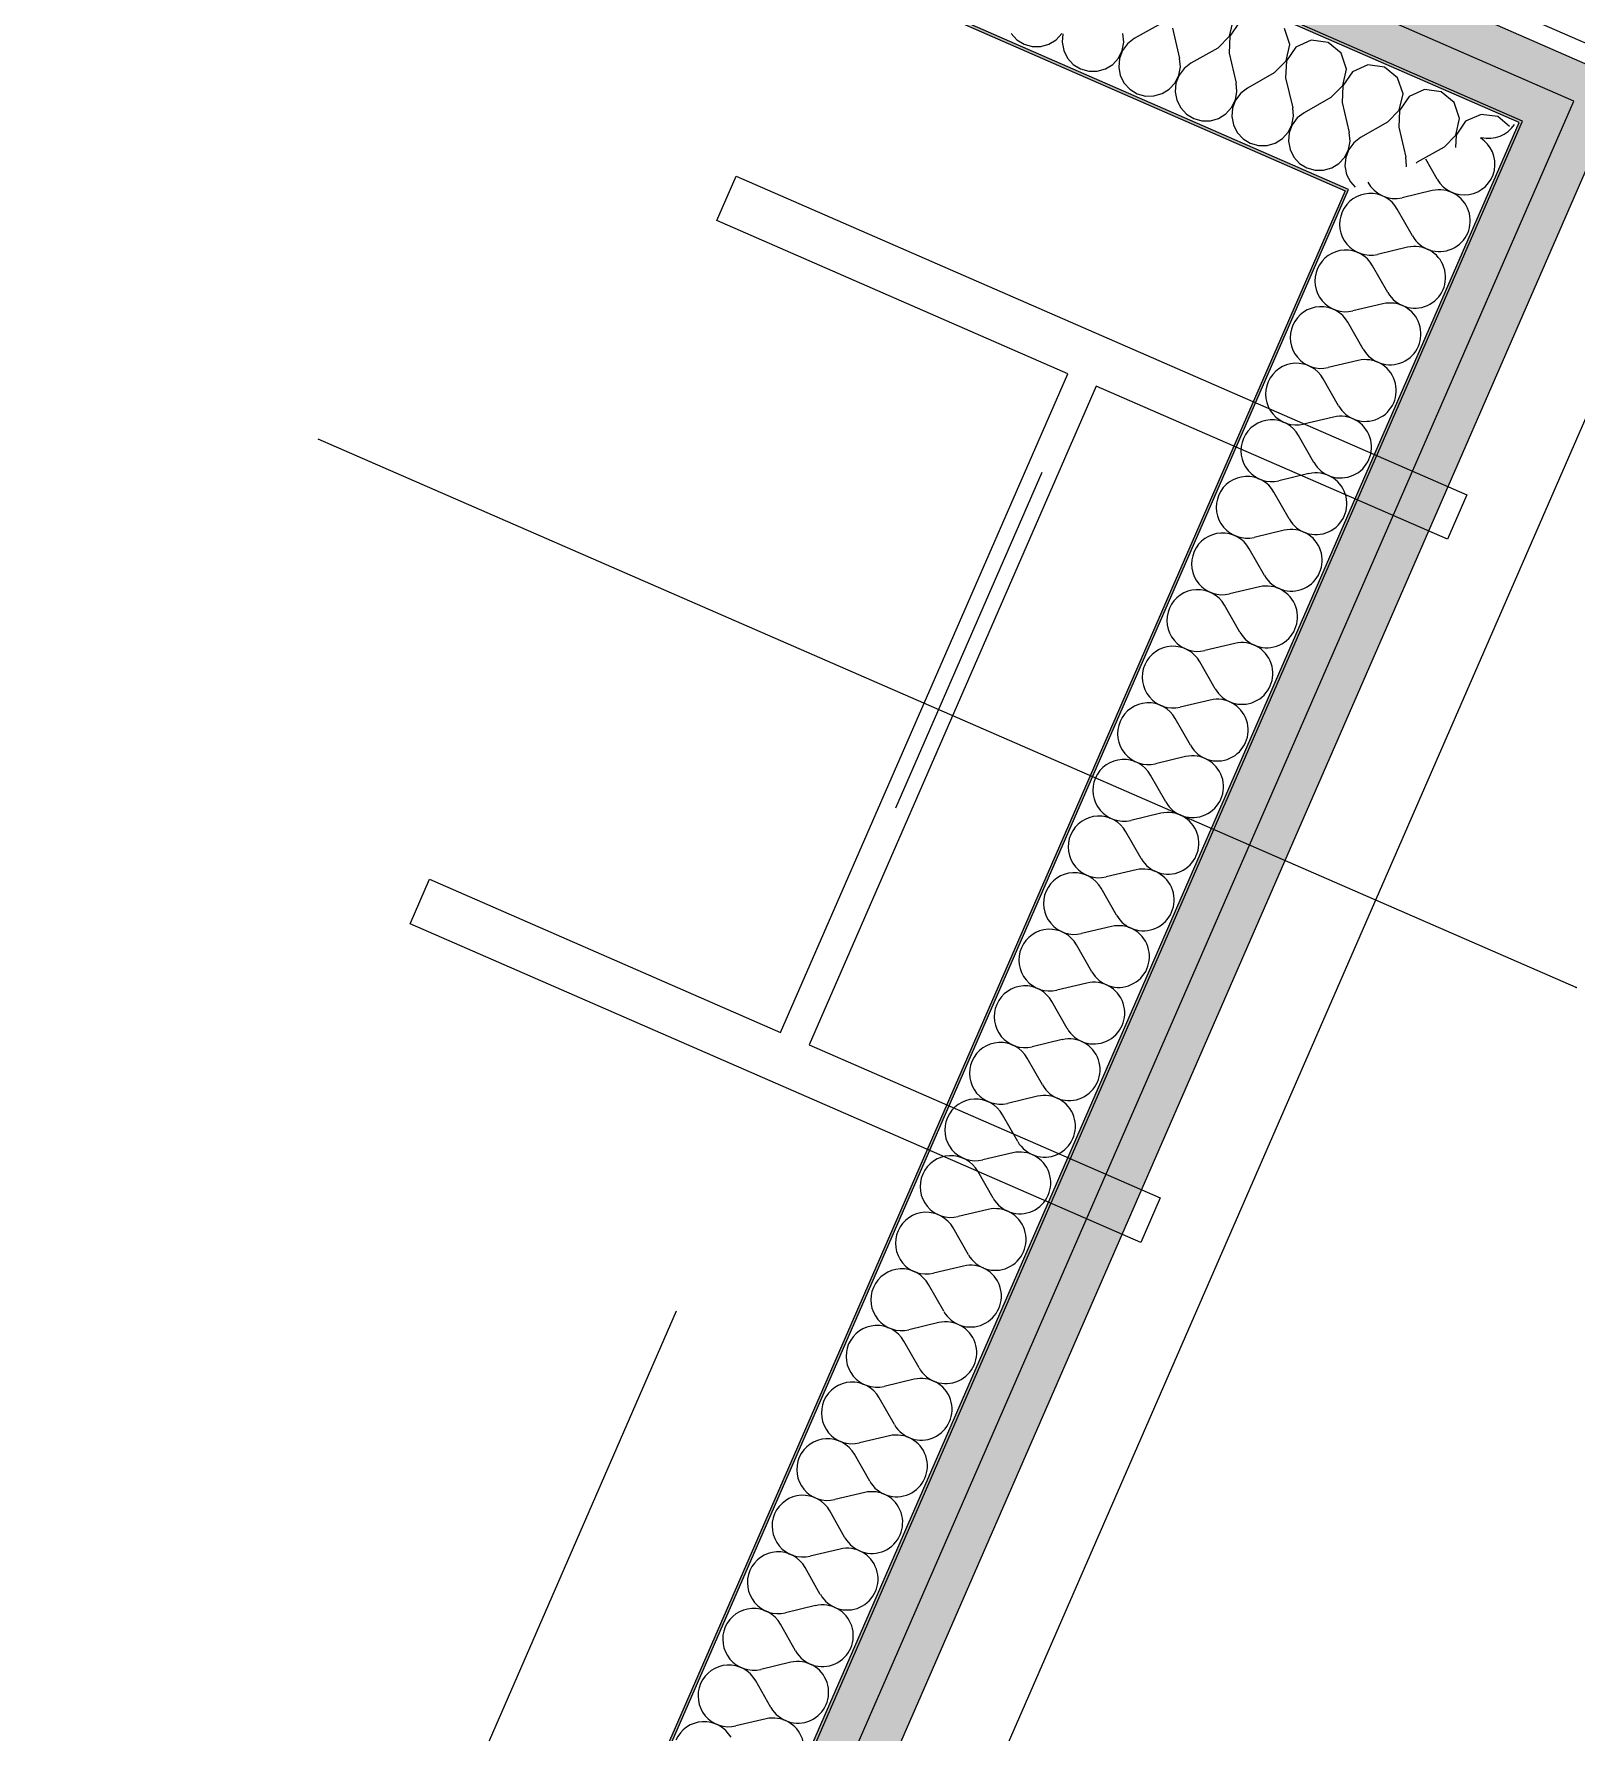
# Model space of a CAD drawing. Header units: millimetres. Extents: x -99530 to 90294, y -97212 to 56397.
# Drawn here: x -23278 to -22683, y -32631 to -31976 of the extents above; entities that cross this region are included whole.
import ezdxf
from ezdxf.enums import TextEntityAlignment as Align

# ---------------------------------------------------------------- set-up
doc = ezdxf.new("R2010")
doc.units = ezdxf.units.MM
doc.header["$MEASUREMENT"] = 0
doc.linetypes.add('Dashed', pattern=[564.444447, 282.222223, -282.222223])
doc.linetypes.add('Double Dashed', pattern=[1093.611073, 529.166651, -211.666656, 141.111112, -211.666656])
for name, color, linetype in [('A-95-MC_Marker_Section_P2.Marker', 7, 'Continuous'), ('COLUMN.IFC Import', 7, 'Continuous'), ('New_A-05-M_Gross_Int_Circulation', 7, 'Continuous'), ('New_A-15-MG_Structural_Grid_Phase_2', 7, 'Continuous'), ('New_A-25-M_Wall_Int', 7, 'Continuous')]:
    doc.layers.add(name, color=color, linetype=linetype)
for name, color, linetype, lineweight in [('A-95-MC_Marker_Section_P2.Marker_Pen_No__1', 7, 'Continuous', 13), ('COLUMN.IFC Import_Pen_No__2', 8, 'Continuous', 15), ('New_A-25-M_Wall_Int_Pen_No__1', 7, 'Continuous', 13), ('New_ArchiCAD Zone Stamps_Pen_No__6', 7, 'Continuous', 35)]:
    doc.layers.add(name, color=color, linetype=linetype, lineweight=lineweight)
for name, color, linetype, lineweight, true_color in [('New_A-05-M_Gross_Int_Circulation_Pen_No__74', 7, 'Continuous', 20, 0x606060), ('New_A-15-MG_Structural_Grid_Phase_2_Pen_No__222', 7, 'Continuous', 13, 0x65af33), ('New_A-25-M_Wall_Int_Pen_No__107', 7, 'Continuous', 15, 0xa6a6a6)]:
    doc.layers.add(name, color=color, linetype=linetype, lineweight=lineweight, true_color=true_color)
doc.styles.add('GENERATED_STYLE_1', font='')
doc.styles.add('GENERATED_STYLE_3', font='')
doc.styles.add('GENERATED_STYLE_4', font='')
doc.styles.get('GENERATED_STYLE_1').set_extended_font_data('Arial', bold=True)
doc.styles.get('GENERATED_STYLE_3').set_extended_font_data('Arial')
doc.styles.get('GENERATED_STYLE_4').set_extended_font_data('Swis721 BT')

# ---------------------------------------------------------------- blocks, each defined once
blk = doc.blocks.new('Atrium South_INB 0152_4_1', base_point=(-20962.32, -37996.44))
at = {"layer": 'New_A-05-M_Gross_Int_Circulation_Pen_No__74', "linetype": 'Continuous'}
for p, q in [((-23131.38, -31782.49), (-22626.24, -32002.76)), ((-22626.24, -32002.76), (-23058.92, -32995.02))]:
    blk.add_line(p, q, dxfattribs=at)
at = {"layer": 'New_ArchiCAD Zone Stamps_Pen_No__6'}
for tag, height, style, p in [('ROOM_NAME', 250, 'GENERATED_STYLE_1', (-21498.1, -36566.35)), ('zoneNameLine2', 250, 'GENERATED_STYLE_1', (-21686.54, -36998.48)), ('ROOM_NUMBER', 200, 'GENERATED_STYLE_3', (-21874.97, -37419.19)), ('measuredAreaCode', 200, 'GENERATED_STYLE_3', (-22031.99, -37779.3)), ('DUMMY_649', 200, 'GENERATED_STYLE_3', (-21724.59, -37913.34)), ('DUMMY_650', 200, 'GENERATED_STYLE_3', (-21095.42, -38187.69)), ('DUMMY_651', 133.33, 'GENERATED_STYLE_3', (-20816.13, -38294.24))]:
    blk.add_attdef(tag, text='', height=height, rotation=336.44041, dxfattribs=dict(at, style=style)).set_placement(p, align=Align.TOP_LEFT)
blk = doc.blocks.new('*X718')
at = {"layer": 'New_A-25-M_Wall_Int_Pen_No__107', "linetype": 'Continuous'}
for p, q in [((-22736.45, -32032.23), (-22740.84, -32024.49)), ((-22738.35, -32036.6), (-22749.94, -32039.34)), ((-22745.96, -32054.06), (-22751.84, -32043.7)), ((-22747.87, -32058.42), (-22759.45, -32061.16)), ((-22755.48, -32075.88), (-22761.36, -32065.53)), ((-22757.39, -32080.25), (-22768.97, -32082.99)), ((-22765, -32097.71), (-22770.87, -32087.35)), ((-22766.9, -32102.07), (-22778.49, -32104.81)), ((-22774.52, -32119.53), (-22780.39, -32109.18)), ((-22776.42, -32123.9), (-22788, -32126.64)), ((-22784.03, -32141.36), (-22789.91, -32131)), ((-22785.94, -32145.72), (-22797.52, -32148.46)), ((-22793.55, -32163.18), (-22799.42, -32152.83)), ((-22795.45, -32167.55), (-22807.04, -32170.29)), ((-22803.07, -32185.01), (-22808.94, -32174.65)), ((-22804.97, -32189.37), (-22816.55, -32192.11)), ((-22812.58, -32206.83), (-22818.46, -32196.48)), ((-22814.49, -32211.2), (-22826.07, -32213.94)), ((-22822.1, -32228.66), (-22827.97, -32218.3)), ((-22824, -32233.02), (-22835.59, -32235.76)), ((-22831.62, -32250.48), (-22837.49, -32240.13)), ((-22833.52, -32254.85), (-22845.1, -32257.59)), ((-22841.13, -32272.31), (-22847.01, -32261.95)), ((-22843.04, -32276.67), (-22854.62, -32279.41)), ((-22850.65, -32294.13), (-22856.52, -32283.78)), ((-22852.55, -32298.5), (-22864.14, -32301.24)), ((-22860.17, -32315.96), (-22866.04, -32305.6)), ((-22862.07, -32320.32), (-22873.65, -32323.06)), ((-22869.68, -32337.78), (-22875.56, -32327.43)), ((-22871.59, -32342.15), (-22883.17, -32344.89)), ((-22879.2, -32359.61), (-22885.07, -32349.25)), ((-22881.1, -32363.97), (-22892.69, -32366.71)), ((-22888.72, -32381.43), (-22894.59, -32371.08)), ((-22890.62, -32385.8), (-22902.2, -32388.54)), ((-22898.23, -32403.26), (-22904.11, -32392.9)), ((-22900.14, -32407.62), (-22911.72, -32410.36)), ((-22907.75, -32425.08), (-22913.62, -32414.73)), ((-22909.65, -32429.45), (-22921.24, -32432.19)), ((-22917.27, -32446.91), (-22923.14, -32436.55)), ((-22919.17, -32451.27), (-22930.75, -32454.01)), ((-22926.78, -32468.73), (-22932.66, -32458.38)), ((-22928.69, -32473.1), (-22940.27, -32475.84)), ((-22936.3, -32490.56), (-22942.17, -32480.2)), ((-22938.2, -32494.92), (-22949.79, -32497.66)), ((-22945.82, -32512.38), (-22951.69, -32502.03)), ((-22947.72, -32516.75), (-22959.3, -32519.49)), ((-22955.33, -32534.21), (-22961.21, -32523.85)), ((-22957.24, -32538.57), (-22968.82, -32541.31)), ((-22964.85, -32556.03), (-22970.72, -32545.68)), ((-22966.75, -32560.4), (-22978.34, -32563.14)), ((-22974.37, -32577.86), (-22980.24, -32567.5)), ((-22976.27, -32582.22), (-22987.85, -32584.96)), ((-22983.88, -32599.68), (-22989.76, -32589.33)), ((-22985.79, -32604.04), (-22997.37, -32606.79)), ((-22993.4, -32621.5), (-22999.27, -32611.15)), ((-22995.3, -32625.87), (-23006.89, -32628.61))]:
    blk.add_line(p, q, dxfattribs=at)
for centre, start, end in [((-22716.58, -32004.53), 256.19399, 326.63007), ((-22726.09, -32026.36), 209.57051, 58.13529), ((-22762.19, -32049.58), 29.57051, 156.44041), ((-22752.68, -32027.75), 207.61814, 283.31031), ((-22735.61, -32048.18), 209.57051, 103.31031), ((-22762.19, -32049.58), 156.44041, 283.31031), ((-22771.71, -32071.4), 29.57051, 156.44041), ((-22745.13, -32070.01), 209.57051, 103.31031), ((-22771.71, -32071.4), 156.44041, 283.31031), ((-22781.23, -32093.23), 29.57051, 156.44041), ((-22754.64, -32091.83), 209.57051, 103.31031), ((-22781.23, -32093.23), 156.44041, 283.31031), ((-22790.74, -32115.05), 29.57051, 156.44041), ((-22764.16, -32113.66), 209.57051, 103.31031), ((-22790.74, -32115.05), 156.44041, 283.31031), ((-22800.26, -32136.88), 29.57051, 156.44041), ((-22773.68, -32135.48), 209.57051, 103.31031), ((-22800.26, -32136.88), 156.44041, 283.31031), ((-22809.78, -32158.7), 29.57051, 156.44041), ((-22783.19, -32157.31), 209.57051, 103.31031), ((-22809.78, -32158.7), 156.44041, 283.31031), ((-22819.29, -32180.53), 29.57051, 156.44041), ((-22792.71, -32179.13), 209.57051, 103.31031), ((-22819.29, -32180.53), 156.44041, 283.31031), ((-22828.81, -32202.35), 29.57051, 156.44041), ((-22802.23, -32200.96), 209.57051, 103.31031), ((-22828.81, -32202.35), 156.44041, 283.31031), ((-22838.33, -32224.18), 29.57051, 156.44041), ((-22811.74, -32222.78), 209.57051, 103.31031), ((-22838.33, -32224.18), 156.44041, 283.31031), ((-22847.84, -32246), 29.57051, 156.44041), ((-22821.26, -32244.61), 209.57051, 103.31031), ((-22847.84, -32246), 156.44041, 283.31031), ((-22857.36, -32267.83), 29.57051, 156.44041), ((-22830.78, -32266.43), 209.57051, 103.31031), ((-22857.36, -32267.83), 156.44041, 283.31031), ((-22866.88, -32289.65), 29.57051, 156.44041), ((-22840.29, -32288.26), 209.57051, 103.31031), ((-22866.88, -32289.65), 156.44041, 283.31031), ((-22876.39, -32311.48), 29.57051, 156.44041), ((-22849.81, -32310.08), 209.57051, 103.31031), ((-22876.39, -32311.48), 156.44041, 283.31031), ((-22885.91, -32333.3), 29.57051, 156.44041), ((-22859.33, -32331.91), 209.57051, 103.31031), ((-22885.91, -32333.3), 156.44041, 283.31031), ((-22895.43, -32355.13), 29.57051, 156.44041), ((-22868.85, -32353.73), 209.57051, 103.31031), ((-22895.43, -32355.13), 156.44041, 283.31031), ((-22904.94, -32376.95), 29.57051, 156.44041), ((-22878.36, -32375.56), 209.57051, 103.31031), ((-22904.94, -32376.95), 156.44041, 283.31031), ((-22914.46, -32398.78), 29.57051, 156.44041), ((-22887.88, -32397.38), 209.57051, 103.31031), ((-22914.46, -32398.78), 156.44041, 283.31031), ((-22923.98, -32420.6), 29.57051, 156.44041), ((-22897.4, -32419.21), 209.57051, 103.31031), ((-22923.98, -32420.6), 156.44041, 283.31031), ((-22933.5, -32442.43), 29.57051, 156.44041), ((-22906.91, -32441.03), 209.57051, 103.31031), ((-22933.5, -32442.43), 156.44041, 283.31031), ((-22943.01, -32464.25), 29.57051, 156.44041), ((-22916.43, -32462.86), 209.57051, 103.31031), ((-22943.01, -32464.25), 156.44041, 283.31031), ((-22952.53, -32486.08), 29.57051, 156.44041), ((-22925.95, -32484.68), 209.57051, 103.31031), ((-22952.53, -32486.08), 156.44041, 283.31031), ((-22962.05, -32507.9), 29.57051, 156.44041), ((-22935.46, -32506.51), 209.57051, 103.31031), ((-22962.05, -32507.9), 156.44041, 283.31031), ((-22971.56, -32529.73), 29.57051, 156.44041), ((-22944.98, -32528.33), 209.57051, 103.31031), ((-22971.56, -32529.73), 156.44041, 283.31031), ((-22981.08, -32551.55), 29.57051, 156.44041), ((-22954.5, -32550.16), 209.57051, 103.31031), ((-22981.08, -32551.55), 156.44041, 283.31031), ((-22990.6, -32573.38), 29.57051, 156.44041), ((-22964.01, -32571.98), 209.57051, 103.31031), ((-22990.6, -32573.38), 156.44041, 283.31031), ((-23000.11, -32595.2), 29.57051, 156.44041), ((-22973.53, -32593.81), 209.57051, 103.31031), ((-23000.11, -32595.2), 156.44041, 283.31031), ((-23009.63, -32617.03), 29.57051, 156.44041), ((-22983.05, -32615.63), 209.57051, 103.31031), ((-23009.63, -32617.03), 156.44041, 283.31031), ((-23019.15, -32638.85), 29.57051, 156.44041), ((-22992.56, -32637.45), 209.57051, 103.31031)]:
    blk.add_arc(centre, 11.9, start, end, dxfattribs=at)
blk = doc.blocks.new('Wall_193_1', base_point=(-22755.57, -31999.11))
at = {"layer": 'New_A-25-M_Wall_Int_Pen_No__107', "linetype": 'Continuous'}
for points in [[(-23700.76, -34371.91), (-22664.05, -31994.38), (-22683.78, -32002.12), (-23708.52, -34352.16)], [(-23708.52, -34352.16), (-22683.78, -32002.12), (-22703.52, -32009.86), (-23716.27, -34332.42)]]:
    blk.add_hatch(color=256, dxfattribs=at).paths.add_polyline_path(points)
at = {"layer": 'New_A-25-M_Wall_Int_Pen_No__107', "linetype": 'Continuous', "lineweight": 0, "true_color": 0x535353}
for points in [[(-23716.27, -34332.42), (-22703.52, -32009.86), (-22704.84, -32010.38), (-23716.79, -34331.1)], [(-23742.64, -34265.28), (-22770.64, -32036.18), (-22771.95, -32036.7), (-23743.15, -34263.97)]]:
    blk.add_hatch(color=251, dxfattribs=at).paths.add_polyline_path(points)
at = {"layer": 'New_A-25-M_Wall_Int_Pen_No__1', "linetype": 'Continuous'}
for p, q in [((-23708.52, -34352.16), (-22683.78, -32002.12)), ((-23716.79, -34331.1), (-22704.84, -32010.38)), ((-23716.27, -34332.42), (-22703.52, -32009.86)), ((-23742.64, -34265.28), (-22770.64, -32036.18))]:
    blk.add_line(p, q, dxfattribs=at)
at = {"layer": 'New_A-25-M_Wall_Int_Pen_No__1', "linetype": 'Continuous', "flags": 128}
for points in [[(-23700.76, -34371.91), (-22664.05, -31994.38)], [(-22771.95, -32036.7), (-23743.15, -34263.97)]]:
    blk.add_lwpolyline(points, dxfattribs=at)
at = {"layer": 'New_A-25-M_Wall_Int', "color": 250, "lineweight": 50, "true_color": 0x2a2a2a}
blk.add_blockref('*X718', (0, 0), dxfattribs=at)
blk = doc.blocks.new('*X720')
at = {"layer": 'New_A-25-M_Wall_Int_Pen_No__107', "linetype": 'Continuous'}
for p, q in [((-22842.92, -31972.09), (-22853.28, -31977.96)), ((-22816.53, -31977), (-22815.08, -31970.66)), ((-22812.77, -31971.67), (-22816.44, -31977.04)), ((-22900.83, -31976.01), (-22898.61, -31978.43)), ((-22898.61, -31978.43), (-22895.81, -31980.15)), ((-22886.21, -31980.12), (-22883.42, -31978.39)), ((-22883.42, -31978.39), (-22881.21, -31975.95)), ((-22880.83, -31976.12), (-22881.12, -31979.39)), ((-22857.33, -31979.32), (-22857.64, -31976.05)), ((-22853.28, -31977.96), (-22855.88, -31979.96)), ((-22838.55, -31974), (-22835.82, -31985.59)), ((-22821.1, -31981.63), (-22816.53, -31977)), ((-22816.44, -31977.04), (-22816.74, -31983.54)), ((-22793.26, -31980.2), (-22795.36, -31974.04)), ((-22785.01, -31978.56), (-22790.96, -31981.21)), ((-22778.57, -31979.44), (-22785.01, -31978.56)), ((-22895.81, -31980.15), (-22892.65, -31981.04)), ((-22892.65, -31981.04), (-22889.36, -31981.03)), ((-22889.36, -31981.03), (-22886.21, -31980.12)), ((-22881.12, -31979.39), (-22880.5, -31982.62)), ((-22880.5, -31982.62), (-22879.02, -31985.55)), ((-22879.02, -31985.55), (-22876.8, -31987.97)), ((-22861.6, -31987.92), (-22859.39, -31985.49)), ((-22859.39, -31985.49), (-22857.93, -31982.55)), ((-22857.85, -31982.59), (-22859.02, -31985.66)), ((-22857.93, -31982.55), (-22857.33, -31979.32)), ((-22855.88, -31979.96), (-22857.85, -31982.59)), ((-22835.52, -31988.86), (-22835.82, -31985.59)), ((-22821.1, -31981.63), (-22831.46, -31987.5)), ((-22816.74, -31983.54), (-22814.01, -31995.13)), ((-22794.71, -31986.54), (-22793.26, -31980.2)), ((-22790.96, -31981.21), (-22794.63, -31986.58)), ((-22773.54, -31983.58), (-22778.57, -31979.44)), ((-22771.45, -31989.74), (-22773.54, -31983.58)), ((-22876.8, -31987.97), (-22874, -31989.69)), ((-22874, -31989.69), (-22870.83, -31990.58)), ((-22870.83, -31990.58), (-22867.55, -31990.57)), ((-22867.55, -31990.57), (-22864.39, -31989.66)), ((-22864.39, -31989.66), (-22861.6, -31987.92)), ((-22859.02, -31985.66), (-22859.3, -31988.93)), ((-22859.3, -31988.93), (-22858.68, -31992.16)), ((-22858.68, -31992.16), (-22857.2, -31995.09)), ((-22837.58, -31995.03), (-22836.12, -31992.09)), ((-22836.03, -31992.13), (-22837.2, -31995.2)), ((-22836.12, -31992.09), (-22835.52, -31988.86)), ((-22834.07, -31989.49), (-22836.03, -31992.13)), ((-22831.46, -31987.5), (-22834.07, -31989.49)), ((-22799.29, -31991.17), (-22809.65, -31997.04)), ((-22799.29, -31991.17), (-22794.71, -31986.54)), ((-22794.63, -31986.58), (-22794.92, -31993.08)), ((-22772.9, -31996.08), (-22771.45, -31989.74)), ((-22769.14, -31990.74), (-22772.81, -31996.12)), ((-22763.2, -31988.1), (-22769.14, -31990.74)), ((-22756.75, -31988.98), (-22763.2, -31988.1)), ((-22751.73, -31993.12), (-22756.75, -31988.98)), ((-22857.2, -31995.09), (-22854.98, -31997.51)), ((-22854.98, -31997.51), (-22852.18, -31999.23)), ((-22842.58, -31999.2), (-22839.79, -31997.46)), ((-22839.79, -31997.46), (-22837.58, -31995.03)), ((-22837.2, -31995.2), (-22837.48, -31998.47)), ((-22837.48, -31998.47), (-22836.87, -32001.7)), ((-22814.3, -32001.63), (-22813.7, -31998.4)), ((-22813.7, -31998.4), (-22814.01, -31995.13)), ((-22809.65, -31997.04), (-22812.25, -31999.03)), ((-22794.92, -31993.08), (-22792.19, -32004.67)), ((-22777.47, -32000.71), (-22772.9, -31996.08)), ((-22772.81, -31996.12), (-22773.11, -32002.62)), ((-22749.63, -31999.28), (-22751.73, -31993.12)), ((-22741.38, -31997.64), (-22747.33, -32000.28)), ((-22734.93, -31998.52), (-22741.38, -31997.64)), ((-22729.91, -32002.65), (-22734.93, -31998.52)), ((-22852.18, -31999.23), (-22849.02, -32000.11)), ((-22849.02, -32000.11), (-22845.73, -32000.1)), ((-22845.73, -32000.1), (-22842.58, -31999.2)), ((-22836.87, -32001.7), (-22835.39, -32004.63)), ((-22835.39, -32004.63), (-22833.16, -32007.05)), ((-22817.97, -32007), (-22815.76, -32004.57)), ((-22815.76, -32004.57), (-22814.3, -32001.63)), ((-22815.38, -32004.74), (-22815.67, -32008.01)), ((-22814.22, -32001.67), (-22815.38, -32004.74)), ((-22812.25, -31999.03), (-22814.22, -32001.67)), ((-22791.89, -32007.94), (-22792.19, -32004.67)), ((-22777.47, -32000.71), (-22787.83, -32006.57)), ((-22773.11, -32002.62), (-22770.38, -32014.2)), ((-22751.08, -32005.62), (-22749.63, -31999.28)), ((-22747.33, -32000.28), (-22751, -32005.66)), ((-22727.81, -32008.81), (-22729.91, -32002.65)), ((-22833.16, -32007.05), (-22830.37, -32008.76)), ((-22830.37, -32008.76), (-22827.2, -32009.65)), ((-22827.2, -32009.65), (-22823.92, -32009.64)), ((-22823.92, -32009.64), (-22820.76, -32008.74)), ((-22820.76, -32008.74), (-22817.97, -32007)), ((-22815.67, -32008.01), (-22815.05, -32011.23)), ((-22815.05, -32011.23), (-22813.57, -32014.17)), ((-22793.95, -32014.11), (-22792.49, -32011.17)), ((-22792.4, -32011.2), (-22793.57, -32014.27)), ((-22792.49, -32011.17), (-22791.89, -32007.94)), ((-22790.44, -32008.57), (-22792.4, -32011.2)), ((-22787.83, -32006.57), (-22790.44, -32008.57)), ((-22755.65, -32010.25), (-22766.01, -32016.11)), ((-22755.65, -32010.25), (-22751.08, -32005.62)), ((-22751, -32005.66), (-22751.29, -32012.16)), ((-22729.27, -32015.16), (-22727.81, -32008.81)), ((-22725.51, -32009.82), (-22729.18, -32015.19)), ((-22719.57, -32007.18), (-22725.51, -32009.82)), ((-22713.12, -32008.06), (-22719.57, -32007.18)), ((-22708.54, -32011.83), (-22713.12, -32008.06)), ((-22813.57, -32014.17), (-22811.35, -32016.58)), ((-22811.35, -32016.58), (-22808.55, -32018.3)), ((-22808.55, -32018.3), (-22805.39, -32019.19)), ((-22802.1, -32019.18), (-22798.95, -32018.27)), ((-22798.95, -32018.27), (-22796.16, -32016.54)), ((-22796.16, -32016.54), (-22793.95, -32014.11)), ((-22793.57, -32014.27), (-22793.85, -32017.55)), ((-22793.85, -32017.55), (-22793.23, -32020.77)), ((-22770.67, -32020.7), (-22770.07, -32017.48)), ((-22768.62, -32018.11), (-22770.58, -32020.74)), ((-22770.07, -32017.48), (-22770.38, -32014.2)), ((-22766.01, -32016.11), (-22768.62, -32018.11)), ((-22751.29, -32012.16), (-22748.56, -32023.74)), ((-22733.84, -32019.79), (-22729.27, -32015.16)), ((-22729.18, -32015.19), (-22729.4, -32020.01)), ((-22805.39, -32019.19), (-22802.1, -32019.18)), ((-22793.23, -32020.77), (-22791.76, -32023.71)), ((-22791.76, -32023.71), (-22789.53, -32026.12)), ((-22774.34, -32026.08), (-22772.13, -32023.65)), ((-22772.13, -32023.65), (-22770.67, -32020.7)), ((-22771.75, -32023.81), (-22772.04, -32027.08)), ((-22770.58, -32020.74), (-22771.75, -32023.81)), ((-22748.26, -32027.01), (-22748.56, -32023.74)), ((-22733.84, -32019.79), (-22744.2, -32025.65)), ((-22789.53, -32026.12), (-22786.73, -32027.84)), ((-22786.73, -32027.84), (-22783.57, -32028.73)), ((-22783.57, -32028.73), (-22780.29, -32028.72)), ((-22780.29, -32028.72), (-22777.13, -32027.81)), ((-22777.13, -32027.81), (-22774.34, -32026.08)), ((-22772.04, -32027.08), (-22771.42, -32030.31)), ((-22771.42, -32030.31), (-22769.94, -32033.24)), ((-22748.34, -32027.43), (-22748.26, -32027.01)), ((-22744.2, -32025.65), (-22744.63, -32025.98)), ((-22769.94, -32033.24), (-22768.14, -32035.2))]:
    blk.add_line(p, q, dxfattribs=at)
blk = doc.blocks.new('Wall_194_1', base_point=(-22755.57, -31999.11))
at = {"layer": 'New_A-25-M_Wall_Int_Pen_No__107', "linetype": 'Continuous'}
for points in [[(-22664.05, -31994.38), (-23443.07, -31653.77), (-23435.33, -31673.52), (-22683.78, -32002.12)], [(-22683.78, -32002.12), (-23435.33, -31673.52), (-23427.58, -31693.28), (-22703.52, -32009.86)]]:
    blk.add_hatch(color=256, dxfattribs=at).paths.add_polyline_path(points)
at = {"layer": 'New_A-25-M_Wall_Int_Pen_No__107', "linetype": 'Continuous', "lineweight": 0, "true_color": 0x535353}
for points in [[(-22703.52, -32009.86), (-23427.58, -31693.28), (-23427.06, -31694.6), (-22704.84, -32010.38)], [(-22770.64, -32036.18), (-23401.23, -31760.46), (-23400.72, -31761.78), (-22771.95, -32036.7)]]:
    blk.add_hatch(color=251, dxfattribs=at).paths.add_polyline_path(points)
at = {"layer": 'New_A-25-M_Wall_Int_Pen_No__1', "linetype": 'Continuous'}
for p, q in [((-22683.78, -32002.12), (-23435.33, -31673.52)), ((-22703.52, -32009.86), (-23427.58, -31693.28)), ((-22704.84, -32010.38), (-23427.06, -31694.6)), ((-22770.64, -32036.18), (-23401.23, -31760.46))]:
    blk.add_line(p, q, dxfattribs=at)
at = {"layer": 'New_A-25-M_Wall_Int_Pen_No__1', "linetype": 'Continuous', "flags": 128}
for points in [[(-22664.05, -31994.38), (-23443.07, -31653.77)], [(-23400.72, -31761.78), (-22771.95, -32036.7)]]:
    blk.add_lwpolyline(points, dxfattribs=at)
at = {"layer": 'New_A-25-M_Wall_Int', "color": 250, "lineweight": 50, "true_color": 0x2a2a2a}
blk.add_blockref('*X720', (0, 0), dxfattribs=at)
blk = doc.blocks.new('Column 117')
at = {"layer": 'COLUMN.IFC Import_Pen_No__2', "linetype": 'Continuous'}
for p, q in [((-153.7, 157.25), (153.7, 157.25)), ((-153.7, 138.55), (-153.7, 157.25)), ((153.7, 157.25), (153.7, 138.55)), ((-6, 138.55), (-153.7, 138.55)), ((-6, -138.55), (-6, 138.55)), ((6, 138.55), (6, -138.55)), ((153.7, 138.55), (6, 138.55)), ((-153.7, -138.55), (-6, -138.55)), ((-153.7, -157.25), (-153.7, -138.55)), ((6, -138.55), (153.7, -138.55)), ((153.7, -138.55), (153.7, -157.25)), ((153.7, -157.25), (-153.7, -157.25))]:
    blk.add_line(p, q, dxfattribs=at)
blk = doc.blocks.new('Standard grid marker_40')
at = {"layer": 'New_A-15-MG_Structural_Grid_Phase_2_Pen_No__222', "linetype": 'Double Dashed'}
blk.add_line((18745.98, 0), (39496.37, 0), dxfattribs=at)
at = {"layer": 'New_A-15-MG_Structural_Grid_Phase_2_Pen_No__222', "style": 'GENERATED_STYLE_4'}
for tag, p in [('AC_MarkerText_1_0', (-500, 41.18)), ('AC_MarkerText_1_1', (58742.35, 41.18))]:
    blk.add_attdef(tag, text='', height=350, rotation=270, dxfattribs=at).set_placement(p, align=Align.MIDDLE_CENTER)
blk = doc.blocks.new('Standard grid marker_41')
at = {"layer": 'New_A-15-MG_Structural_Grid_Phase_2_Pen_No__222', "linetype": 'Double Dashed'}
blk.add_line((705.09, 0), (11274.99, 0), dxfattribs=at)
blk.add_point((705.09, 0), dxfattribs=at)
blk.add_point((705.09, 0), dxfattribs=at)
at = {"layer": 'New_A-15-MG_Structural_Grid_Phase_2_Pen_No__222', "style": 'GENERATED_STYLE_4'}
for tag, p in [('AC_MarkerText_1_0', (-500, 43.39)), ('AC_MarkerText_1_1', (12480.09, 43.39))]:
    blk.add_attdef(tag, text='', height=350, rotation=180, dxfattribs=at).set_placement(p, align=Align.MIDDLE_CENTER)
blk = doc.blocks.new('Cutting Plane_7_1', base_point=(-15692.37, -10945.86))
at = {"layer": 'A-95-MC_Marker_Section_P2.Marker_Pen_No__1', "linetype": 'Dashed'}
blk.add_line((-20307.68, -27164.23), (-38549.43, -68998.36), dxfattribs=at)

msp = doc.modelspace()

# ---------------------------------------------------------------- block references
at = {"layer": 'A-95-MC_Marker_Section_P2.Marker'}
msp.add_blockref('Cutting Plane_7_1', (-15692.37, -10945.86), dxfattribs=at)
at = {"layer": 'COLUMN.IFC Import', "linetype": 'Continuous', "zscale": 1000, "rotation": 336.4404115839877}
msp.add_blockref('Column 117', (-22928.81, -32236.58), dxfattribs=at)
at = {"layer": 'New_A-05-M_Gross_Int_Circulation', "linetype": 'Continuous'}
msp.add_blockref('Atrium South_INB 0152_4_1', (-20962.32, -37996.44), dxfattribs=at)
at = {"layer": 'New_A-15-MG_Structural_Grid_Phase_2', "color": 8, "linetype": 'Continuous', "lineweight": 15, "zscale": 1000}
for name, p, rotation in [('Standard grid marker_40', (-30734.12, -50137.02), 66.44041158399293), ('Standard grid marker_41', (-22036.6, -32625.75), 156.4404115839929)]:
    msp.add_blockref(name, p, dxfattribs=dict(at, rotation=rotation))
at = {"layer": 'New_A-25-M_Wall_Int', "color": 250, "lineweight": 50, "true_color": 0x2a2a2a}
for name in ['Wall_194_1', 'Wall_193_1']:
    msp.add_blockref(name, (-22755.57, -31999.11), dxfattribs=at)

doc.saveas('drawing.dxf')
